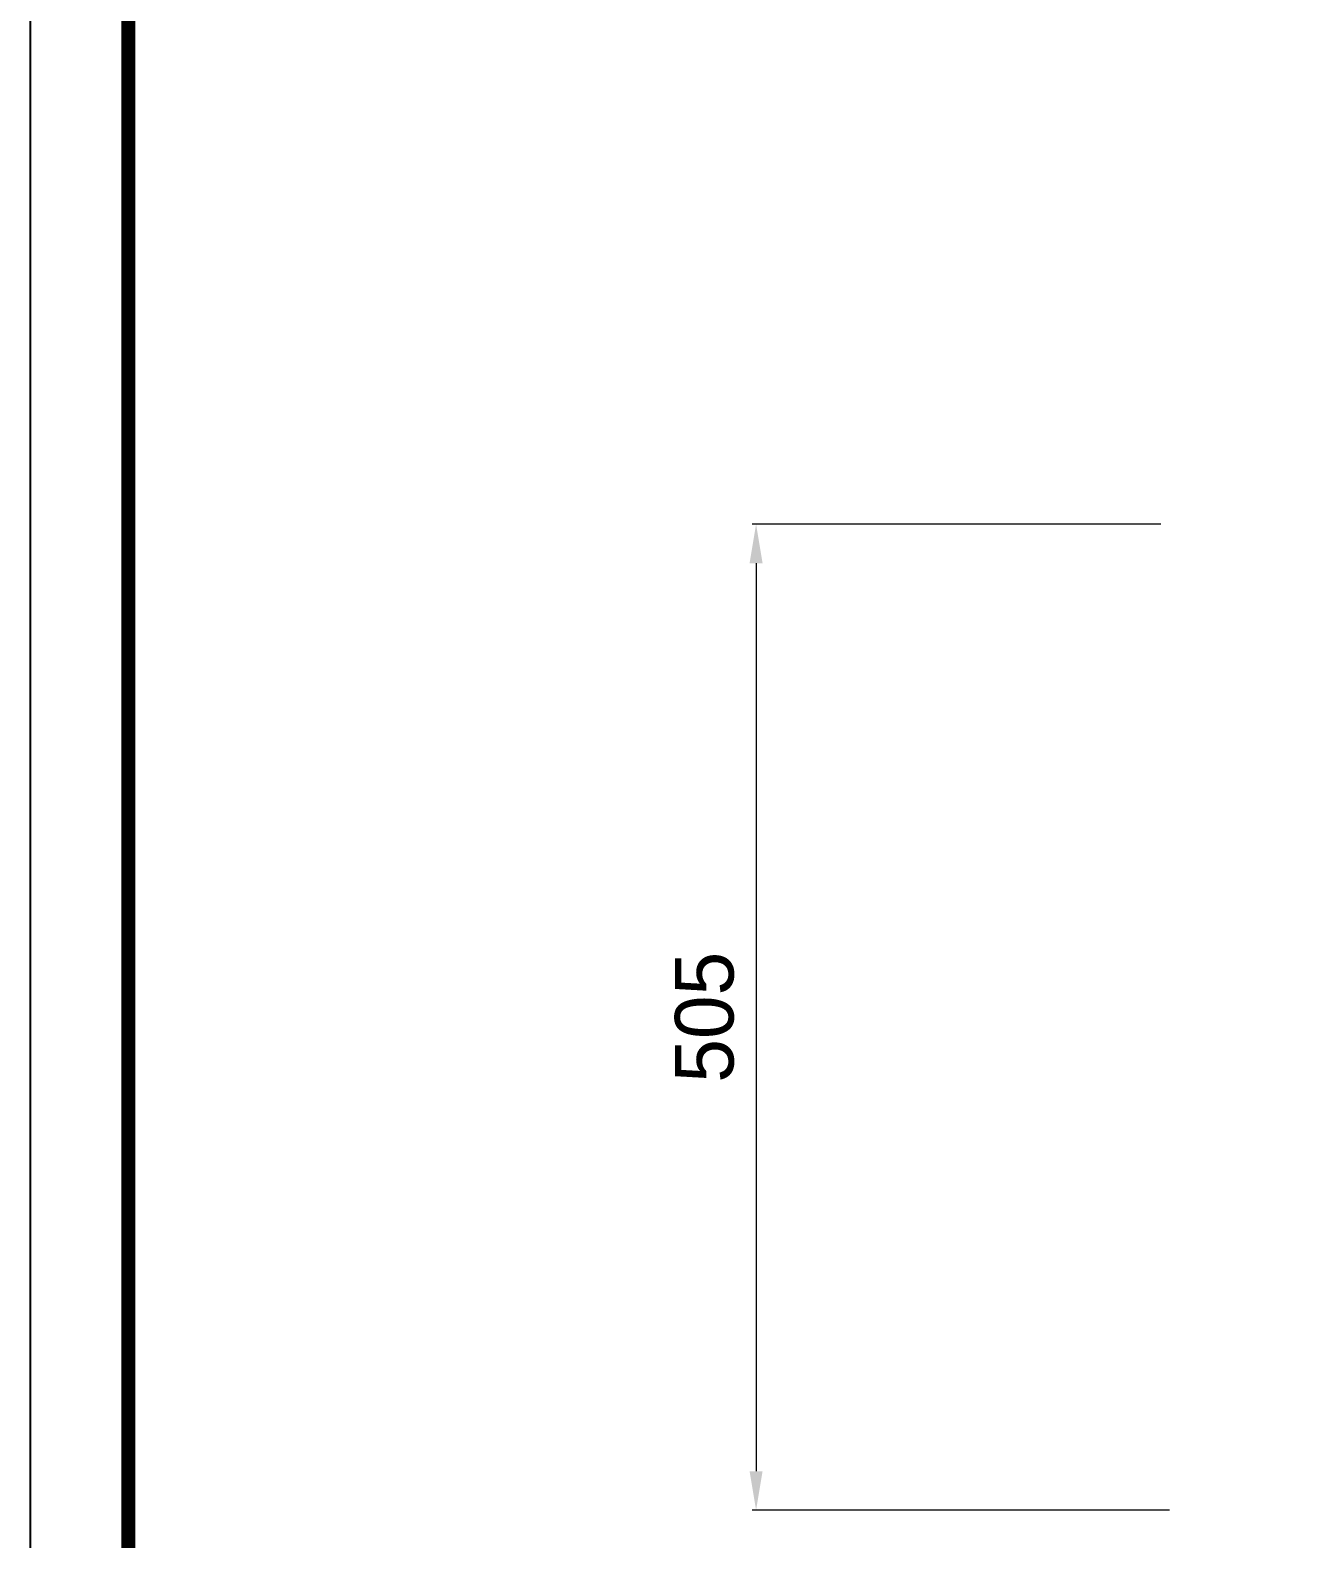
# Model space of a CAD drawing. Extents: x 16296660632 to 16296668616, y -37409619871 to -37409616241.
# Drawn here: x 16296665491 to 16296666140, y -37409617862 to -37409617090 of the extents above; entities that cross this region are included whole.
import ezdxf

# ---------------------------------------------------------------- set-up
doc = ezdxf.new("R2010")
doc.units = 0
doc.header["$LTSCALE"] = 10
doc.header["$MEASUREMENT"] = 0
doc.header["$PDMODE"] = 3
doc.header["$PDSIZE"] = -10
doc.layers.get('0').update_dxf_attribs({"linetype": 'CONTINUOUS'})
doc.layers.get('DEFPOINTS').update_dxf_attribs({"linetype": 'CONTINUOUS'})
doc.styles.get("Standard").update_dxf_attribs({"font": 'SYMBOL'})
doc.dimstyles.new('100hyun', dxfattribs={"dimtxt": 30, "dimasz": 20, "dimexe": 2, "dimexo": 10, "dimgap": 10, "dimtad": 1, "dimdec": 0, "dimrnd": 5, "dimtxsty": 'Standard', "dimcen": 2.5, "dimclrd": 5, "dimclre": 5, "dimadec": 0, "dimazin": 0, "dimtfac": 1, "dimtdec": 0, "dimtmove": 0, "dimatfit": 3, "dimfxl": 1.25, "dimlwd": 15, "dimlwe": 15, "dimarcsym": 0})

# ---------------------------------------------------------------- blocks, each defined once
blk = doc.blocks.new('*D12')
at = {"color": 5, "lineweight": 15, "transparency": 16777216}
for p, q in [((16296666069.25954, -37409617343.10762), (16296665860.20965, -37409617343.10762)), ((16296665862.20965, -37409617363.10762), (16296665862.20965, -37409617827.41924)), ((16296666073.6966, -37409617847.41924), (16296665860.20965, -37409617847.41924))]:
    blk.add_line(p, q, dxfattribs=at)
at = {"color": 5, "transparency": 16777216}
for points in [[(16296665858.87631, -37409617363.10762), (16296665865.54298, -37409617363.10762), (16296665862.20965, -37409617343.10762)], [(16296665858.87631, -37409617827.41924), (16296665865.54298, -37409617827.41924), (16296665862.20965, -37409617847.41924)]]:
    blk.add_solid(points, dxfattribs=at)
at = {"layer": 'DEFPOINTS', "color": 0, "transparency": 16777216}
for p in [(16296666079.25954, -37409617343.10762), (16296665862.20965, -37409617847.41924), (16296666083.6966, -37409617847.41924)]:
    blk.add_point(p, dxfattribs=at)
at = {"color": 0, "lineweight": 0, "transparency": 16777216, "insert": (16296665835.9221, -37409617595.26343), "char_height": 30, "attachment_point": 5, "rotation": 90}
blk.add_mtext('{\\f나눔고딕|b0|i0|c129|p50;505}', dxfattribs=at)

msp = doc.modelspace()

# ---------------------------------------------------------------- linework, layer by layer
at = {"ltscale": 0.5}
msp.add_lwpolyline([(16296665490.99161, -37409618530.883301), (16296668615.791611, -37409618530.883301), (16296668615.791611, -37409616241.283302), (16296665490.99161, -37409616241.283302)], close=True, dxfattribs=at)
at = {"color": 5, "linetype": 'ByBlock', "lineweight": 200, "const_width": 7.2}
msp.add_lwpolyline([(16296665541.23892, -37409618432.844627), (16296668565.23892, -37409618432.844627), (16296668565.23892, -37409616294.444633), (16296665541.23892, -37409616294.444633)], close=True, dxfattribs=at)

# ---------------------------------------------------------------- dimensions: what is measured, and where the dimension line sits
at = {"lineweight": 0}
dim = msp.add_linear_dim(base=(16296665862.20965, -37409617847.419243), p1=(16296666079.259541, -37409617343.10762), p2=(16296666083.6966, -37409617847.419243), angle=90, text='{\\f나눔고딕|b0|i0|c129|p50;<>}', dimstyle='100hyun', dxfattribs=at)
dim.commit()
dim.dimension.update_dxf_attribs({"geometry": '*D12', "text_midpoint": (16296665835.9221, -37409617595.263428)})

doc.saveas('drawing.dxf')
